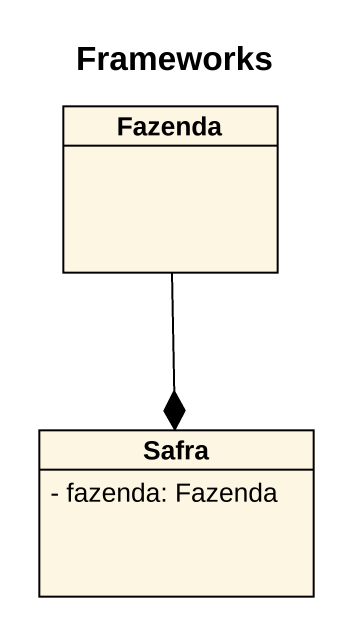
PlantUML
@startuml
title Frameworks
hide circle
hide empty members
skinparam classAttributeIconSize 0
class Fazenda
class Safra {
  - fazenda: Fazenda
}
Fazenda --* Safra
@enduml
